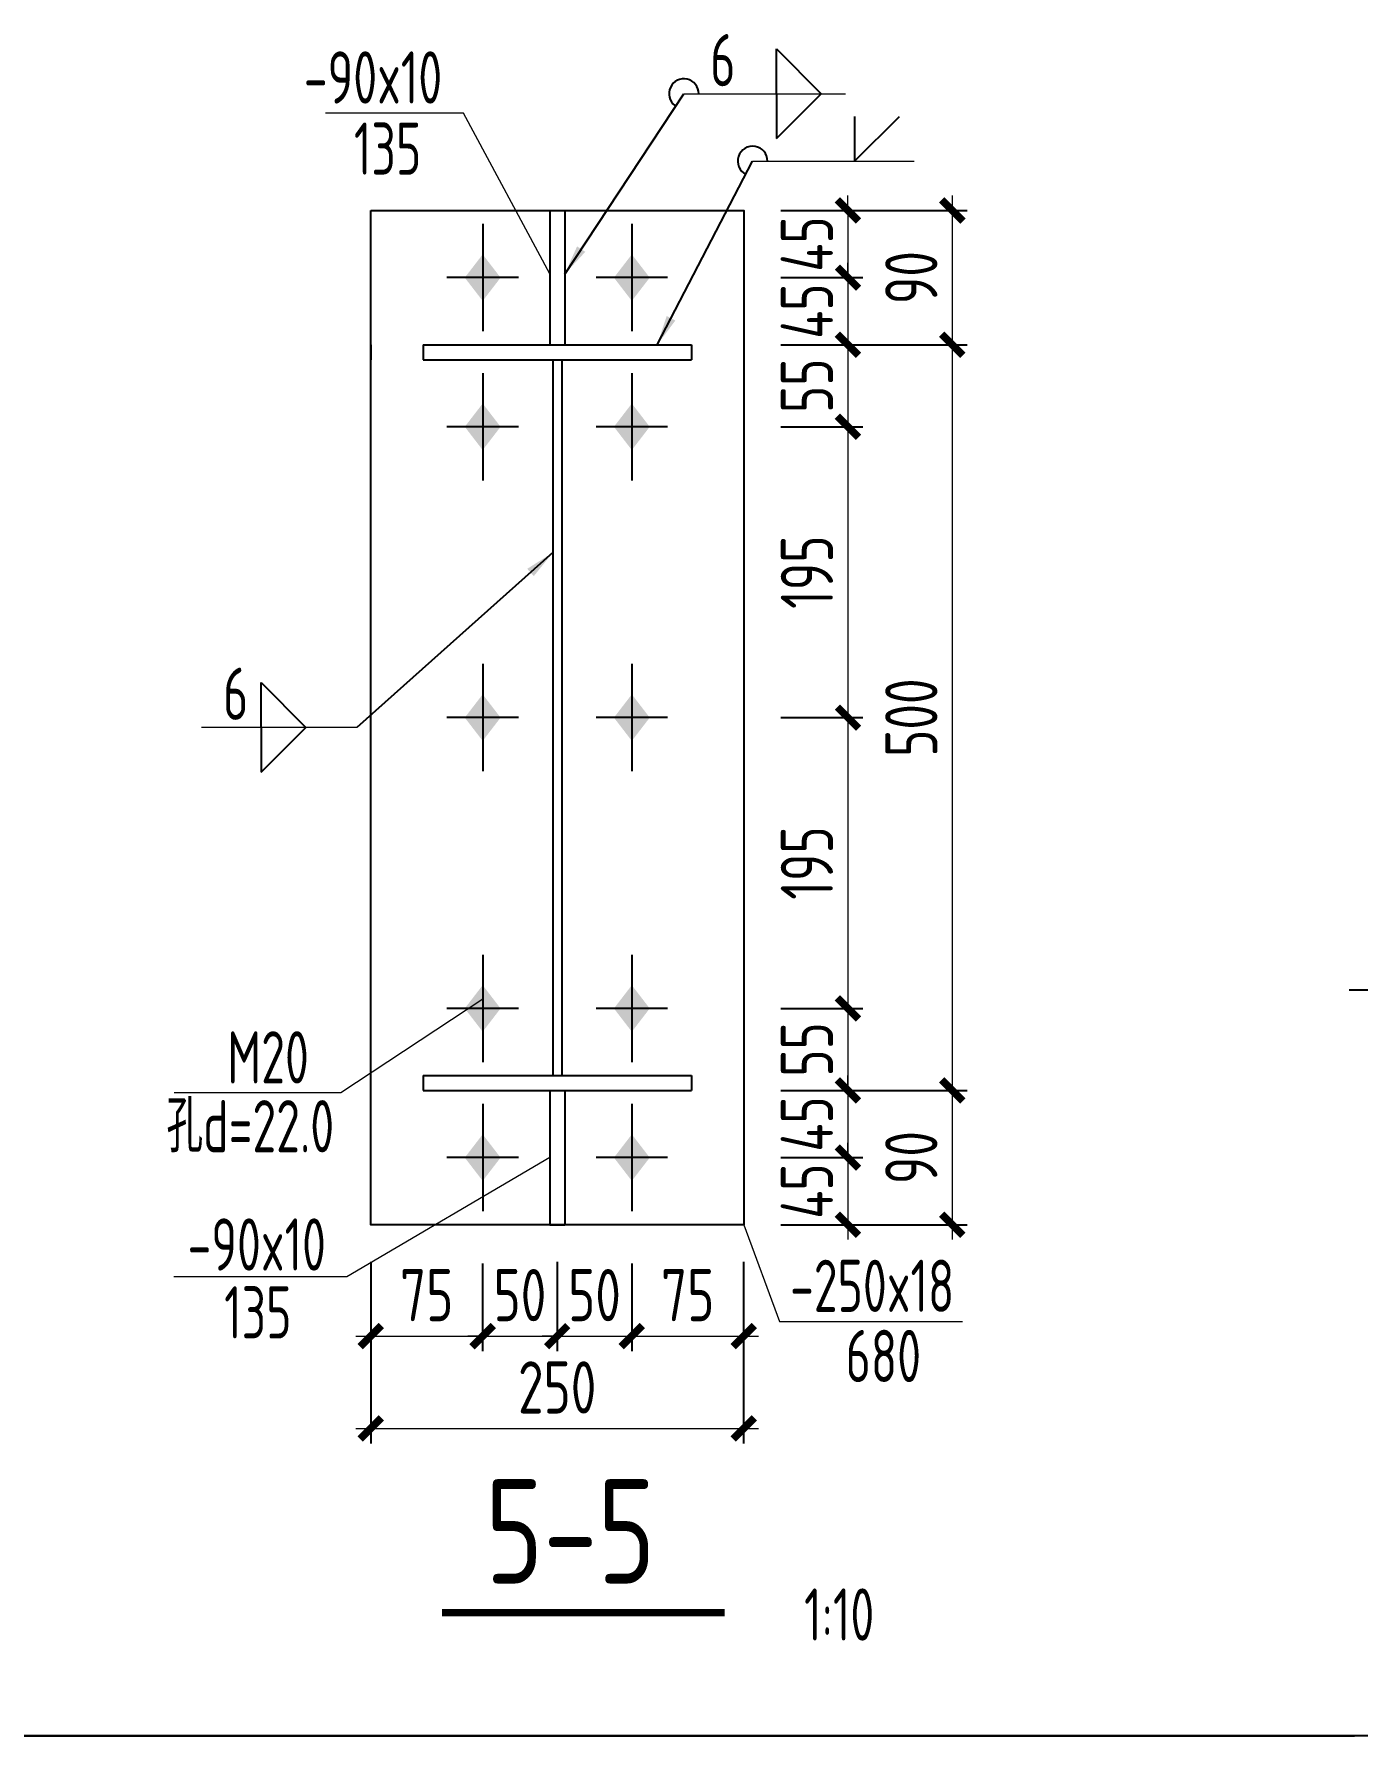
# Model space of a CAD drawing. Extents: x -2746917 to -971774, y -3334247 to -3250358.
# Drawn here: x -1029685 to -1020808, y -3302103 to -3290692 of the extents above; entities that cross this region are included whole.
import ezdxf

# ---------------------------------------------------------------- set-up
doc = ezdxf.new("R2010")
doc.units = 0
doc.header["$LTSCALE"] = 1000
doc.header["$MEASUREMENT"] = 0
doc.header["$PDMODE"] = 35
doc.linetypes.add('DOTE', pattern=[2.42, 2, -0.2, 0.02, -0.2])
doc.layers.get('0').update_dxf_attribs({"linetype": 'CONTINUOUS'})
doc.layers.get('Defpoints').update_dxf_attribs({"linetype": 'CONTINUOUS'})
for name, color, linetype in [('10', 7, 'CONTINUOUS'), ('AXIS', 253, 'DOTE'), ('COLU', 7, 'CONTINUOUS'), ('DIM', 3, 'CONTINUOUS'), ('NUM', 7, 'CONTINUOUS'), ('TEXT', 7, 'CONTINUOUS'), ('WALL', 5, 'CONTINUOUS'), ('WELD', 7, 'CONTINUOUS')]:
    doc.layers.add(name, color=color, linetype=linetype)
doc.styles.add('TSSD_Dimension', font='tssdeng.shx', dxfattribs={"width": 0.75, "bigfont": 'Hztxt.shx'})
doc.styles.add('TSSD_Label', font='tssdeng.shx', dxfattribs={"width": 0.75, "bigfont": 'hztxt.shx'})
doc.styles.add('TSSD_Rein', font='Tssdeng.shx', dxfattribs={"width": 0.75, "bigfont": 'hztxt.shx'})
doc.dimstyles.new('TSSD_10_100', dxfattribs={"dimtxt": 350, "dimasz": 100, "dimexe": 100, "dimexo": 250, "dimgap": 100, "dimtad": 1, "dimdec": 0, "dimlfac": 0.1, "dimzin": 0, "dimdsep": 46, "dimtxsty": 'TSSD_Dimension', "dimblk": 'ARCHTICK', "dimcen": 0, "dimdle": 100, "dimclrt": 7, "dimadec": 0, "dimazin": 0, "dimtfac": 1, "dimtdec": 0, "dimtix": 1, "dimtmove": 2, "dimatfit": 3, "dimldrblk": 'ARCHTICK', "dimfxl": 1, "dimtolj": 1, "dimtzin": 0, "dimlwd": 5, "dimarcsym": 0})
doc.dimstyles.new('TSSD_LEADER_STYLE_200.0', dxfattribs={"dimtxt": 700, "dimasz": 200, "dimexe": 200, "dimexo": 500, "dimgap": 0.09, "dimtad": 0, "dimtih": 1, "dimtoh": 1, "dimdec": 4, "dimzin": 0, "dimdsep": 46, "dimtxsty": 'Standard', "dimcen": 0.09, "dimdle": 200, "dimclrt": 7, "dimadec": 0, "dimazin": 0, "dimtfac": 1, "dimtdec": 4, "dimtofl": 0, "dimtmove": 0, "dimatfit": 3, "dimfxl": 1, "dimtolj": 1, "dimtzin": 0, "dimarcsym": 0})

# ---------------------------------------------------------------- blocks, each defined once
blk = doc.blocks.new('A$C5C7C78FF')
at = {"layer": '10', "color": 0}
blk.add_solid([(27.2, -141.2, -192), (-72.8, -11.2, -192), (127.2, -11.2, -192), (27.2, 118.8, -192)], dxfattribs=at)
at = {"layer": 'AXIS', "color": 0, "linetype": 'ByBlock'}
for p, q in [((27.2, -311.2, -192), (27.2, 288.8, -192)), ((227.2, -11.2, -192), (-172.8, -11.2, -192))]:
    blk.add_line(p, q, dxfattribs=at)
blk = doc.blocks.new('_ArchTick')
at = {"color": 0, "const_width": 0.5}
blk.add_lwpolyline([(-0.71, -0.71), (0.71, 0.71)], dxfattribs=at)
blk = doc.blocks.new('*D777')
at = {"layer": 'Defpoints', "color": 0}
for p in [(-1024927, -3291875), (-1024927, -3292325), (-1024228, -3292325)]:
    blk.add_point(p, dxfattribs=at)
at = {"layer": 'DIM', "color": 0, "lineweight": 5}
for p, q in [((-1024228, -3291875), (-1024228, -3291775)), ((-1024228, -3291875), (-1024228, -3292325)), ((-1024228, -3292325), (-1024228, -3292425))]:
    blk.add_line(p, q, dxfattribs=at)
at = {"layer": 'DIM', "color": 0, "lineweight": -2}
for p, q in [((-1024677, -3291875), (-1024128, -3291875)), ((-1024677, -3292325), (-1024128, -3292325))]:
    blk.add_line(p, q, dxfattribs=at)
at = {"layer": 'DIM', "color": 0, "lineweight": 5, "xscale": 100, "yscale": 100, "zscale": 100}
for p, rotation in [((-1024228, -3291875), 270), ((-1024228, -3292325), 90)]:
    blk.add_blockref('_ArchTick', p, dxfattribs=dict(at, rotation=rotation))
at = {"layer": 'DIM', "color": 7, "insert": (-1024503, -3292100), "char_height": 350, "attachment_point": 5, "rotation": 90, "style": 'TSSD_Dimension'}
blk.add_mtext('\\A1;45', dxfattribs=at)
blk = doc.blocks.new('*D778')
at = {"layer": 'Defpoints', "color": 0}
for p in [(-1024927, -3292325), (-1024927, -3292775), (-1024228, -3292775)]:
    blk.add_point(p, dxfattribs=at)
at = {"layer": 'DIM', "color": 0, "lineweight": 5}
for p, q in [((-1024228, -3292325), (-1024228, -3292225)), ((-1024228, -3292325), (-1024228, -3292775)), ((-1024228, -3292775), (-1024228, -3292875))]:
    blk.add_line(p, q, dxfattribs=at)
at = {"layer": 'DIM', "color": 0, "lineweight": -2}
for p, q in [((-1024677, -3292325), (-1024128, -3292325)), ((-1024677, -3292775), (-1024128, -3292775))]:
    blk.add_line(p, q, dxfattribs=at)
at = {"layer": 'DIM', "color": 0, "lineweight": 5, "xscale": 100, "yscale": 100, "zscale": 100}
for p, rotation in [((-1024228, -3292325), 270), ((-1024228, -3292775), 90)]:
    blk.add_blockref('_ArchTick', p, dxfattribs=dict(at, rotation=rotation))
at = {"layer": 'DIM', "color": 7, "insert": (-1024503, -3292550), "char_height": 350, "attachment_point": 5, "rotation": 90, "style": 'TSSD_Dimension'}
blk.add_mtext('\\A1;45', dxfattribs=at)
blk = doc.blocks.new('*D779')
at = {"layer": 'Defpoints', "color": 0}
for p in [(-1024927, -3292775), (-1024927, -3293325), (-1024228, -3293325)]:
    blk.add_point(p, dxfattribs=at)
at = {"layer": 'DIM', "color": 0, "lineweight": 5}
blk.add_line((-1024228, -3292675), (-1024228, -3293425), dxfattribs=at)
at = {"layer": 'DIM', "color": 0, "lineweight": -2}
for p, q in [((-1024677, -3292775), (-1024128, -3292775)), ((-1024677, -3293325), (-1024128, -3293325))]:
    blk.add_line(p, q, dxfattribs=at)
at = {"layer": 'DIM', "color": 0, "lineweight": 5, "xscale": 100, "yscale": 100, "zscale": 100}
for p, rotation in [((-1024228, -3292775), 90), ((-1024228, -3293325), 270)]:
    blk.add_blockref('_ArchTick', p, dxfattribs=dict(at, rotation=rotation))
at = {"layer": 'DIM', "color": 7, "insert": (-1024503, -3293050), "char_height": 350, "attachment_point": 5, "rotation": 90, "style": 'TSSD_Dimension'}
blk.add_mtext('\\A1;55', dxfattribs=at)
blk = doc.blocks.new('*D780')
at = {"layer": 'Defpoints', "color": 0}
for p in [(-1024927, -3297225), (-1024927, -3297775), (-1024228, -3297775)]:
    blk.add_point(p, dxfattribs=at)
at = {"layer": 'DIM', "color": 0, "lineweight": 5}
blk.add_line((-1024228, -3297125), (-1024228, -3297875), dxfattribs=at)
at = {"layer": 'DIM', "color": 0, "lineweight": -2}
for p, q in [((-1024677, -3297225), (-1024128, -3297225)), ((-1024677, -3297775), (-1024128, -3297775))]:
    blk.add_line(p, q, dxfattribs=at)
at = {"layer": 'DIM', "color": 0, "lineweight": 5, "xscale": 100, "yscale": 100, "zscale": 100}
for p, rotation in [((-1024228, -3297225), 90), ((-1024228, -3297775), 270)]:
    blk.add_blockref('_ArchTick', p, dxfattribs=dict(at, rotation=rotation))
at = {"layer": 'DIM', "color": 7, "insert": (-1024503, -3297500), "char_height": 350, "attachment_point": 5, "rotation": 90, "style": 'TSSD_Dimension'}
blk.add_mtext('\\A1;55', dxfattribs=at)
blk = doc.blocks.new('*D781')
at = {"layer": 'Defpoints', "color": 0}
for p in [(-1024927, -3297775), (-1024927, -3298225), (-1024228, -3298225)]:
    blk.add_point(p, dxfattribs=at)
at = {"layer": 'DIM', "color": 0, "lineweight": -2}
for p, q in [((-1024677, -3297775), (-1024128, -3297775)), ((-1024677, -3298225), (-1024128, -3298225))]:
    blk.add_line(p, q, dxfattribs=at)
at = {"layer": 'DIM', "color": 0, "lineweight": 5}
for p, q in [((-1024228, -3297775), (-1024228, -3297675)), ((-1024228, -3297775), (-1024228, -3298225)), ((-1024228, -3298225), (-1024228, -3298325))]:
    blk.add_line(p, q, dxfattribs=at)
at = {"layer": 'DIM', "color": 0, "lineweight": 5, "xscale": 100, "yscale": 100, "zscale": 100}
for p, rotation in [((-1024228, -3297775), 270), ((-1024228, -3298225), 90)]:
    blk.add_blockref('_ArchTick', p, dxfattribs=dict(at, rotation=rotation))
at = {"layer": 'DIM', "color": 7, "insert": (-1024503, -3298000), "char_height": 350, "attachment_point": 5, "rotation": 90, "style": 'TSSD_Dimension'}
blk.add_mtext('\\A1;45', dxfattribs=at)
blk = doc.blocks.new('*D782')
at = {"layer": 'Defpoints', "color": 0}
for p in [(-1024927, -3298225), (-1024927, -3298675), (-1024228, -3298675)]:
    blk.add_point(p, dxfattribs=at)
at = {"layer": 'DIM', "color": 0, "lineweight": -2}
for p, q in [((-1024677, -3298225), (-1024128, -3298225)), ((-1024677, -3298675), (-1024128, -3298675))]:
    blk.add_line(p, q, dxfattribs=at)
at = {"layer": 'DIM', "color": 0, "lineweight": 5}
for p, q in [((-1024228, -3298225), (-1024228, -3298125)), ((-1024228, -3298225), (-1024228, -3298675)), ((-1024228, -3298675), (-1024228, -3298775))]:
    blk.add_line(p, q, dxfattribs=at)
at = {"layer": 'DIM', "color": 0, "lineweight": 5, "xscale": 100, "yscale": 100, "zscale": 100}
for p, rotation in [((-1024228, -3298225), 270), ((-1024228, -3298675), 90)]:
    blk.add_blockref('_ArchTick', p, dxfattribs=dict(at, rotation=rotation))
at = {"layer": 'DIM', "color": 7, "insert": (-1024503, -3298450), "char_height": 350, "attachment_point": 5, "rotation": 90, "style": 'TSSD_Dimension'}
blk.add_mtext('\\A1;45', dxfattribs=at)
blk = doc.blocks.new('*D783')
at = {"layer": 'Defpoints', "color": 0}
for p in [(-1027427, -3298673), (-1026677, -3298685), (-1026677, -3299422)]:
    blk.add_point(p, dxfattribs=at)
at = {"layer": 'DIM', "color": 0, "lineweight": -2}
for p, q in [((-1027427, -3298923), (-1027427, -3299522)), ((-1026677, -3298935), (-1026677, -3299522))]:
    blk.add_line(p, q, dxfattribs=at)
at = {"layer": 'DIM', "color": 0, "lineweight": 5}
blk.add_line((-1027527, -3299422), (-1026577, -3299422), dxfattribs=at)
at = {"layer": 'DIM', "color": 0, "lineweight": 5, "xscale": 100, "yscale": 100, "zscale": 100, "rotation": 180}
blk.add_blockref('_ArchTick', (-1027427, -3299422), dxfattribs=at)
at = {"layer": 'DIM', "color": 0, "lineweight": 5, "xscale": 100, "yscale": 100, "zscale": 100}
blk.add_blockref('_ArchTick', (-1026677, -3299422), dxfattribs=at)
at = {"layer": 'DIM', "color": 7, "insert": (-1027052, -3299147), "char_height": 350, "attachment_point": 5, "style": 'TSSD_Dimension'}
blk.add_mtext('\\A1;75', dxfattribs=at)
blk = doc.blocks.new('*D784')
at = {"layer": 'Defpoints', "color": 0}
for p in [(-1026677, -3298685), (-1026177, -3298675), (-1026177, -3299422)]:
    blk.add_point(p, dxfattribs=at)
at = {"layer": 'DIM', "color": 0, "lineweight": -2}
for p, q in [((-1026677, -3298935), (-1026677, -3299522)), ((-1026177, -3298925), (-1026177, -3299522))]:
    blk.add_line(p, q, dxfattribs=at)
at = {"layer": 'DIM', "color": 0, "lineweight": 5}
for p, q in [((-1026677, -3299422), (-1026777, -3299422)), ((-1026677, -3299422), (-1026177, -3299422)), ((-1026177, -3299422), (-1026077, -3299422))]:
    blk.add_line(p, q, dxfattribs=at)
at = {"layer": 'DIM', "color": 0, "lineweight": 5, "xscale": 100, "yscale": 100, "zscale": 100}
blk.add_blockref('_ArchTick', (-1026677, -3299422), dxfattribs=at)
at = {"layer": 'DIM', "color": 0, "lineweight": 5, "xscale": 100, "yscale": 100, "zscale": 100, "rotation": 180}
blk.add_blockref('_ArchTick', (-1026177, -3299422), dxfattribs=at)
at = {"layer": 'DIM', "color": 7, "insert": (-1026427, -3299147), "char_height": 350, "attachment_point": 5, "style": 'TSSD_Dimension'}
blk.add_mtext('\\A1;50', dxfattribs=at)
blk = doc.blocks.new('*D785')
at = {"layer": 'Defpoints', "color": 0}
for p in [(-1026177, -3298675), (-1025677, -3298685), (-1025677, -3299422)]:
    blk.add_point(p, dxfattribs=at)
at = {"layer": 'DIM', "color": 0, "lineweight": -2}
for p, q in [((-1026177, -3298925), (-1026177, -3299522)), ((-1025677, -3298935), (-1025677, -3299522))]:
    blk.add_line(p, q, dxfattribs=at)
at = {"layer": 'DIM', "color": 0, "lineweight": 5}
for p, q in [((-1026177, -3299422), (-1026277, -3299422)), ((-1026177, -3299422), (-1025677, -3299422)), ((-1025677, -3299422), (-1025577, -3299422))]:
    blk.add_line(p, q, dxfattribs=at)
at = {"layer": 'DIM', "color": 0, "lineweight": 5, "xscale": 100, "yscale": 100, "zscale": 100}
blk.add_blockref('_ArchTick', (-1026177, -3299422), dxfattribs=at)
at = {"layer": 'DIM', "color": 0, "lineweight": 5, "xscale": 100, "yscale": 100, "zscale": 100, "rotation": 180}
blk.add_blockref('_ArchTick', (-1025677, -3299422), dxfattribs=at)
at = {"layer": 'DIM', "color": 7, "insert": (-1025927, -3299147), "char_height": 350, "attachment_point": 5, "style": 'TSSD_Dimension'}
blk.add_mtext('\\A1;50', dxfattribs=at)
blk = doc.blocks.new('*D786')
at = {"layer": 'Defpoints', "color": 0}
for p in [(-1025677, -3298685), (-1024927, -3298675), (-1024927, -3299422)]:
    blk.add_point(p, dxfattribs=at)
at = {"layer": 'DIM', "color": 0, "lineweight": -2}
for p, q in [((-1025677, -3298935), (-1025677, -3299522)), ((-1024927, -3298925), (-1024927, -3299522))]:
    blk.add_line(p, q, dxfattribs=at)
at = {"layer": 'DIM', "color": 0, "lineweight": 5}
blk.add_line((-1025777, -3299422), (-1024827, -3299422), dxfattribs=at)
at = {"layer": 'DIM', "color": 0, "lineweight": 5, "xscale": 100, "yscale": 100, "zscale": 100, "rotation": 180}
blk.add_blockref('_ArchTick', (-1025677, -3299422), dxfattribs=at)
at = {"layer": 'DIM', "color": 0, "lineweight": 5, "xscale": 100, "yscale": 100, "zscale": 100}
blk.add_blockref('_ArchTick', (-1024927, -3299422), dxfattribs=at)
at = {"layer": 'DIM', "color": 7, "insert": (-1025302, -3299147), "char_height": 350, "attachment_point": 5, "style": 'TSSD_Dimension'}
blk.add_mtext('\\A1;75', dxfattribs=at)
blk = doc.blocks.new('*D787')
at = {"layer": 'Defpoints', "color": 0}
for p in [(-1027427, -3298673), (-1024927, -3298675), (-1024927, -3300041)]:
    blk.add_point(p, dxfattribs=at)
at = {"layer": 'DIM', "color": 0, "lineweight": -2}
for p, q in [((-1027427, -3298923), (-1027427, -3300141)), ((-1024927, -3298925), (-1024927, -3300141))]:
    blk.add_line(p, q, dxfattribs=at)
at = {"layer": 'DIM', "color": 0, "lineweight": 5}
blk.add_line((-1027527, -3300041), (-1024827, -3300041), dxfattribs=at)
at = {"layer": 'DIM', "color": 0, "lineweight": 5, "xscale": 100, "yscale": 100, "zscale": 100, "rotation": 180}
blk.add_blockref('_ArchTick', (-1027427, -3300041), dxfattribs=at)
at = {"layer": 'DIM', "color": 0, "lineweight": 5, "xscale": 100, "yscale": 100, "zscale": 100}
blk.add_blockref('_ArchTick', (-1024927, -3300041), dxfattribs=at)
at = {"layer": 'DIM', "color": 7, "insert": (-1026177, -3299766), "char_height": 350, "attachment_point": 5, "style": 'TSSD_Dimension'}
blk.add_mtext('\\A1;250', dxfattribs=at)
blk = doc.blocks.new('_WELD004')
at = {"color": 0, "linetype": 'ByBlock'}
for p, q in [((0, 1), (1, 0)), ((0, 0), (0, 1))]:
    blk.add_line(p, q, dxfattribs=at)
blk = doc.blocks.new('*D788')
at = {"layer": 'Defpoints', "color": 0}
for p in [(-1024927, -3291875), (-1024927, -3292775), (-1023528, -3292775)]:
    blk.add_point(p, dxfattribs=at)
at = {"layer": 'DIM', "color": 0, "lineweight": 5}
blk.add_line((-1023528, -3291775), (-1023528, -3292875), dxfattribs=at)
at = {"layer": 'DIM', "color": 0, "lineweight": -2}
for p, q in [((-1024677, -3291875), (-1023428, -3291875)), ((-1024677, -3292775), (-1023428, -3292775))]:
    blk.add_line(p, q, dxfattribs=at)
at = {"layer": 'DIM', "color": 0, "lineweight": 5, "xscale": 100, "yscale": 100, "zscale": 100}
for p, rotation in [((-1023528, -3291875), 90), ((-1023528, -3292775), 270)]:
    blk.add_blockref('_ArchTick', p, dxfattribs=dict(at, rotation=rotation))
at = {"layer": 'DIM', "color": 7, "insert": (-1023803, -3292325), "char_height": 350, "attachment_point": 5, "rotation": 90, "style": 'TSSD_Dimension'}
blk.add_mtext('\\A1;90', dxfattribs=at)
blk = doc.blocks.new('*D789')
at = {"layer": 'Defpoints', "color": 0}
for p in [(-1024927, -3297775), (-1024927, -3298675), (-1023528, -3298675)]:
    blk.add_point(p, dxfattribs=at)
at = {"layer": 'DIM', "color": 0, "lineweight": -2}
for p, q in [((-1024677, -3297775), (-1023428, -3297775)), ((-1024677, -3298675), (-1023428, -3298675))]:
    blk.add_line(p, q, dxfattribs=at)
at = {"layer": 'DIM', "color": 0, "lineweight": 5}
blk.add_line((-1023528, -3297675), (-1023528, -3298775), dxfattribs=at)
at = {"layer": 'DIM', "color": 0, "lineweight": 5, "xscale": 100, "yscale": 100, "zscale": 100}
for p, rotation in [((-1023528, -3297775), 90), ((-1023528, -3298675), 270)]:
    blk.add_blockref('_ArchTick', p, dxfattribs=dict(at, rotation=rotation))
at = {"layer": 'DIM', "color": 7, "insert": (-1023803, -3298225), "char_height": 350, "attachment_point": 5, "rotation": 90, "style": 'TSSD_Dimension'}
blk.add_mtext('\\A1;90', dxfattribs=at)
blk = doc.blocks.new('*D790')
at = {"layer": 'Defpoints', "color": 0}
for p in [(-1024927, -3292775), (-1024927, -3297775), (-1023528, -3297775)]:
    blk.add_point(p, dxfattribs=at)
at = {"layer": 'DIM', "color": 0, "lineweight": 5}
blk.add_line((-1023528, -3292675), (-1023528, -3297875), dxfattribs=at)
at = {"layer": 'DIM', "color": 0, "lineweight": -2}
for p, q in [((-1024677, -3292775), (-1023428, -3292775)), ((-1024677, -3297775), (-1023428, -3297775))]:
    blk.add_line(p, q, dxfattribs=at)
at = {"layer": 'DIM', "color": 0, "lineweight": 5, "xscale": 100, "yscale": 100, "zscale": 100}
for p, rotation in [((-1023528, -3292775), 90), ((-1023528, -3297775), 270)]:
    blk.add_blockref('_ArchTick', p, dxfattribs=dict(at, rotation=rotation))
at = {"layer": 'DIM', "color": 7, "insert": (-1023803, -3295275), "char_height": 350, "attachment_point": 5, "rotation": 90, "style": 'TSSD_Dimension'}
blk.add_mtext('\\A1;500', dxfattribs=at)
blk = doc.blocks.new('*D791')
at = {"layer": 'Defpoints', "color": 0, "ltscale": 1.5}
for p in [(-1024926, -3293325), (-1024927, -3295275, -288), (-1024228, -3295275)]:
    blk.add_point(p, dxfattribs=at)
at = {"layer": 'DIM', "color": 0, "lineweight": -2, "ltscale": 1.5}
for p, q in [((-1024676, -3293325), (-1024128, -3293325)), ((-1024677, -3295275), (-1024128, -3295275))]:
    blk.add_line(p, q, dxfattribs=at)
at = {"layer": 'DIM', "color": 0, "lineweight": 5, "ltscale": 1.5}
blk.add_line((-1024228, -3293225), (-1024228, -3295375), dxfattribs=at)
at = {"layer": 'DIM', "color": 0, "lineweight": 5, "ltscale": 1.5, "xscale": 100, "yscale": 100, "zscale": 100}
for p, rotation in [((-1024228, -3293325), 90), ((-1024228, -3295275), 270)]:
    blk.add_blockref('_ArchTick', p, dxfattribs=dict(at, rotation=rotation))
at = {"layer": 'DIM', "color": 7, "lineweight": 5, "ltscale": 1.5, "insert": (-1024503, -3294300), "char_height": 350, "attachment_point": 5, "rotation": 90, "style": 'TSSD_Dimension'}
blk.add_mtext('\\A1;195', dxfattribs=at)
blk = doc.blocks.new('*D792')
at = {"layer": 'Defpoints', "color": 0, "ltscale": 1.5}
for p in [(-1024927, -3295275, -288), (-1024927, -3297225, -288), (-1024228, -3297225)]:
    blk.add_point(p, dxfattribs=at)
at = {"layer": 'DIM', "color": 0, "lineweight": 5, "ltscale": 1.5}
blk.add_line((-1024228, -3295175), (-1024228, -3297325), dxfattribs=at)
at = {"layer": 'DIM', "color": 0, "lineweight": -2, "ltscale": 1.5}
for p, q in [((-1024677, -3295275), (-1024128, -3295275)), ((-1024677, -3297225), (-1024128, -3297225))]:
    blk.add_line(p, q, dxfattribs=at)
at = {"layer": 'DIM', "color": 0, "lineweight": 5, "ltscale": 1.5, "xscale": 100, "yscale": 100, "zscale": 100}
for p, rotation in [((-1024228, -3295275), 90), ((-1024228, -3297225), 270)]:
    blk.add_blockref('_ArchTick', p, dxfattribs=dict(at, rotation=rotation))
at = {"layer": 'DIM', "color": 7, "lineweight": 5, "ltscale": 1.5, "insert": (-1024503, -3296250), "char_height": 350, "attachment_point": 5, "rotation": 90, "style": 'TSSD_Dimension'}
blk.add_mtext('\\A1;195', dxfattribs=at)

msp = doc.modelspace()

# ---------------------------------------------------------------- linework, layer by layer
at = {"ltscale": 1.5}
msp.add_line((-1020071.5, -3297103.26), (-1020866.31, -3297103.26), dxfattribs=at)
at = {"layer": 'COLU', "linetype": 'ByBlock', "lineweight": 9}
for p, q in [((-1026804.83, -3291221.81, 192), (-1027730.89, -3291221.81, 192)), ((-1026226.64, -3292300.08), (-1026804.83, -3291221.81, 192)), ((-1026676.64, -3297161.85), (-1027627.71, -3297791.45, 192)), ((-1026226.64, -3298225.08), (-1027586.93, -3299024.19)), ((-1024926.64, -3298675.08), (-1024685.65, -3299323.59, 192)), ((-1027586.93, -3299024.19), (-1028747.92, -3299024.19)), ((-1024685.65, -3299323.59, 192), (-1023459.6, -3299323.59, 192))]:
    msp.add_line(p, q, dxfattribs=at)
at = {"layer": 'COLU', "linetype": 'ByBlock'}
for p, q in [((-1026226.64, -3291875.08), (-1026226.64, -3292775.08)), ((-1026126.64, -3291875.08), (-1026126.64, -3292775.08)), ((-1027426.64, -3292775.08), (-1027426.64, -3292875.08)), ((-1027076.64, -3292775.08), (-1025276.64, -3292775.08)), ((-1027076.64, -3292775.08), (-1027076.64, -3292875.08)), ((-1026226.64, -3292775.08), (-1026126.64, -3292775.08)), ((-1025276.64, -3292775.08), (-1025276.64, -3292875.08)), ((-1024926.64, -3292775.08), (-1024926.64, -3292875.08)), ((-1027076.64, -3292875.08), (-1025276.64, -3292875.08)), ((-1026206.64, -3292875.08), (-1026206.64, -3297675.08)), ((-1026146.64, -3292875.08), (-1026146.64, -3297675.08)), ((-1027076.64, -3297675.08), (-1025276.64, -3297675.08)), ((-1027076.64, -3297675.08), (-1027076.64, -3297775.08)), ((-1027076.64, -3297775.08), (-1025276.64, -3297775.08)), ((-1026226.64, -3297775.08), (-1026226.64, -3298675.08)), ((-1026126.64, -3297775.08), (-1026126.64, -3298675.08)), ((-1025276.64, -3297675.08), (-1025276.64, -3297775.08)), ((-1026226.64, -3298675.08), (-1026126.64, -3298675.08))]:
    msp.add_line(p, q, dxfattribs=at)
at = {"layer": 'COLU'}
msp.add_lwpolyline([(-1027426.64, -3291875.08), (-1024926.64, -3291875.08), (-1024926.64, -3298675.08), (-1027426.64, -3298675.08)], close=True, dxfattribs=at)
at = {"layer": 'NUM', "const_width": 50, "elevation": 288}
msp.add_lwpolyline([(-1026949.07, -3301276.43), (-1025054.89, -3301276.43)], dxfattribs=at)
at = {"layer": 'TEXT', "lineweight": 9}
msp.add_line((-1027627.71, -3297791.45, 192), (-1028744.5, -3297791.45, 192), dxfattribs=at)
at = {"layer": 'WALL', "color": 4}
for p, q in [((-1084609.85, -3302102.8), (-1020832.46, -3302102.8)), ((-983712.98, -3302102.8), (-1047490.38, -3302102.8))]:
    msp.add_line(p, q, dxfattribs=at)
at = {"layer": 'WELD', "lineweight": 9}
for p, q in [((-1025327.33, -3291091.81), (-1024243.36, -3291091.81)), ((-1024866.67, -3291544.03), (-1023782.71, -3291544.03)), ((-1027520.99, -3295340.22, -288), (-1028562.08, -3295340.22, -288))]:
    msp.add_line(p, q, dxfattribs=at)
at = {"layer": 'WELD'}
for centre, end in [((-1025327.33, -3291091.81), 232.532418), ((-1024866.67, -3291544.03), 242.549377)]:
    msp.add_arc(centre, 100, 0, end, dxfattribs=at)

# ---------------------------------------------------------------- block references
at = {"layer": 'COLU', "linetype": 'ByBlock', "xscale": -1.199999999953434, "yscale": 1.199999999720603, "zscale": 1.200000000000045, "rotation": 180}
for p in [(-1026709.31, -3292338.51, 230.4), (-1025709.31, -3292338.51, 230.4), (-1026709.31, -3293338.51, 230.4), (-1025709.31, -3293338.51, 230.4), (-1026709.31, -3295288.51, 230.4), (-1025709.31, -3295288.51, 230.4), (-1026709.31, -3297238.51, 230.4), (-1025709.31, -3297238.51, 230.4), (-1026709.31, -3298238.51, 230.4), (-1025709.31, -3298238.51, 230.4)]:
    msp.add_blockref('A$C5C7C78FF', p, dxfattribs=at)
at = {"layer": 'WELD', "yscale": 300, "zscale": 300}
for p, xscale, rotation in [((-1024707.62, -3291091.81), 300, 359.999999999911), ((-1024707.62, -3291091.81), -300, 180), ((-1024182.71, -3291244.03), -300, 180), ((-1028162.08, -3295340.22, -288), -300, 180)]:
    msp.add_blockref('_WELD004', p, dxfattribs=dict(at, xscale=xscale, rotation=rotation))
at = {"layer": 'WELD', "xscale": 300, "yscale": 300, "zscale": 300}
msp.add_blockref('_WELD004', (-1028162.08, -3295340.22, -288), dxfattribs=at)

# ---------------------------------------------------------------- texts
at = {"layer": 'TEXT', "lineweight": 9}
for s, height, style, width, p in [('6', 350, 'TSSD_Rein', 0.7, (-1025151.05, -3291041.81)), ('-90x10', 350, 'TSSD_Rein', 0.7, (-1027875.58, -3291157.95, 192)), ('135', 350, 'TSSD_Rein', 0.7, (-1027539.68, -3291635.13, 192)), ('6', 350, 'TSSD_Rein', 0.7, (-1028417.19, -3295290.22, -288)), ('M20', 350, 'TSSD_Rein', 0.7, (-1028389.55, -3297728, 192)), ('孔d=22.0', 350, 'TSSD_Rein', 0.7, (-1028796.72, -3298189.59, 192)), ('-90x10', 350, 'TSSD_Rein', 0.7, (-1028655, -3298982.58)), ('-250x18', 350, 'TSSD_Rein', 0.7, (-1024616.04, -3299259.74, 192)), ('135', 350, 'TSSD_Rein', 0.7, (-1028409.69, -3299437.51)), ('680', 350, 'TSSD_Rein', 0.7, (-1024243.51, -3299730.2, 192)), ('5-5', 700, 'TSSD_Label', 0.8, (-1026659.01, -3301080.7, 288)), ('1:10', 350, 'TSSD_Rein', 0.7, (-1024521.39, -3301463.6, 288))]:
    msp.add_text(s, height=height, dxfattribs=dict(at, style=style, width=width)).set_placement(p)

# ---------------------------------------------------------------- dimensions: what is measured, and where the dimension line sits
at = {"layer": 'DIM'}
for base, p1, p2, picture, middle in [((-1024227.6, -3292325.08), (-1024926.64, -3291875.08), (-1024926.64, -3292325.08), '*D777', (-1024502.6, -3292100.08)), ((-1023527.63, -3292775.08), (-1024926.64, -3291875.08), (-1024926.64, -3292775.08), '*D788', (-1023802.63, -3292325.08)), ((-1024227.6, -3292775.08), (-1024926.64, -3292325.08), (-1024926.64, -3292775.08), '*D778', (-1024502.6, -3292550.08)), ((-1024227.6, -3293325.08), (-1024926.64, -3292775.08), (-1024926.64, -3293325.08), '*D779', (-1024502.6, -3293050.08)), ((-1023527.63, -3297775.08), (-1024926.64, -3292775.08), (-1024926.64, -3297775.08), '*D790', (-1023802.63, -3295275.08)), ((-1024227.6, -3297775.08), (-1024926.64, -3297225.08), (-1024926.64, -3297775.08), '*D780', (-1024502.6, -3297500.08)), ((-1024227.6, -3298225.08), (-1024926.64, -3297775.08), (-1024926.64, -3298225.08), '*D781', (-1024502.6, -3298000.08)), ((-1023527.63, -3298675.08), (-1024926.64, -3297775.08), (-1024926.64, -3298675.08), '*D789', (-1023802.63, -3298225.08)), ((-1024227.6, -3298675.08), (-1024926.64, -3298225.08), (-1024926.64, -3298675.08), '*D782', (-1024502.6, -3298450.08))]:
    dim = msp.add_linear_dim(base=base, p1=p1, p2=p2, angle=90, dimstyle='TSSD_10_100', dxfattribs=at)
    dim.commit()
    dim.dimension.update_dxf_attribs({"geometry": picture, "text_midpoint": middle})
at = {"layer": 'DIM', "lineweight": 5, "ltscale": 1.5}
for base, p1, p2, picture, middle in [((-1024227.6, -3295275.08, 288), (-1024925.64, -3293325.08, 288), (-1024926.64, -3295275.08), '*D791', (-1024502.6, -3294300.08, 288)), ((-1024227.6, -3297225.08, 288), (-1024926.64, -3295275.08), (-1024926.64, -3297225.08), '*D792', (-1024502.6, -3296250.08, 288))]:
    dim = msp.add_linear_dim(base=base, p1=p1, p2=p2, angle=90, dimstyle='TSSD_10_100', dxfattribs=at)
    dim.commit()
    dim.dimension.update_dxf_attribs({"geometry": picture, "text_midpoint": middle})
at = {"layer": 'DIM'}
for base, p1, p2, picture, middle in [((-1026676.64, -3299422.37), (-1027426.61, -3298673.49), (-1026676.64, -3298685.28), '*D783', (-1027051.62, -3299147.37)), ((-1024926.64, -3300041.34), (-1027426.61, -3298673.49), (-1024926.64, -3298675.08), '*D787', (-1026176.62, -3299766.34)), ((-1026176.64, -3299422.37), (-1026676.64, -3298685.28), (-1026176.64, -3298675.08), '*D784', (-1026426.64, -3299147.37)), ((-1025676.64, -3299422.37), (-1026176.64, -3298675.08), (-1025676.64, -3298685.28), '*D785', (-1025926.64, -3299147.37)), ((-1024926.64, -3299422.37), (-1025676.64, -3298685.28), (-1024926.64, -3298675.08), '*D786', (-1025301.64, -3299147.37))]:
    dim = msp.add_linear_dim(base=base, p1=p1, p2=p2, dimstyle='TSSD_10_100', dxfattribs=at)
    dim.commit()
    dim.dimension.update_dxf_attribs({"geometry": picture, "text_midpoint": middle})

# ---------------------------------------------------------------- leaders
at = {"layer": 'WELD', "lineweight": 9}
for points in [[(-1026126.64, -3292300.84), (-1025327.33, -3291091.81)], [(-1025506.17, -3292775.08), (-1024866.67, -3291544.03)], [(-1026206.64, -3294168.82, -288), (-1027520.99, -3295340.22, -288)]]:
    msp.add_leader(points, dimstyle='TSSD_LEADER_STYLE_200.0', dxfattribs=at)

doc.saveas('drawing.dxf')
